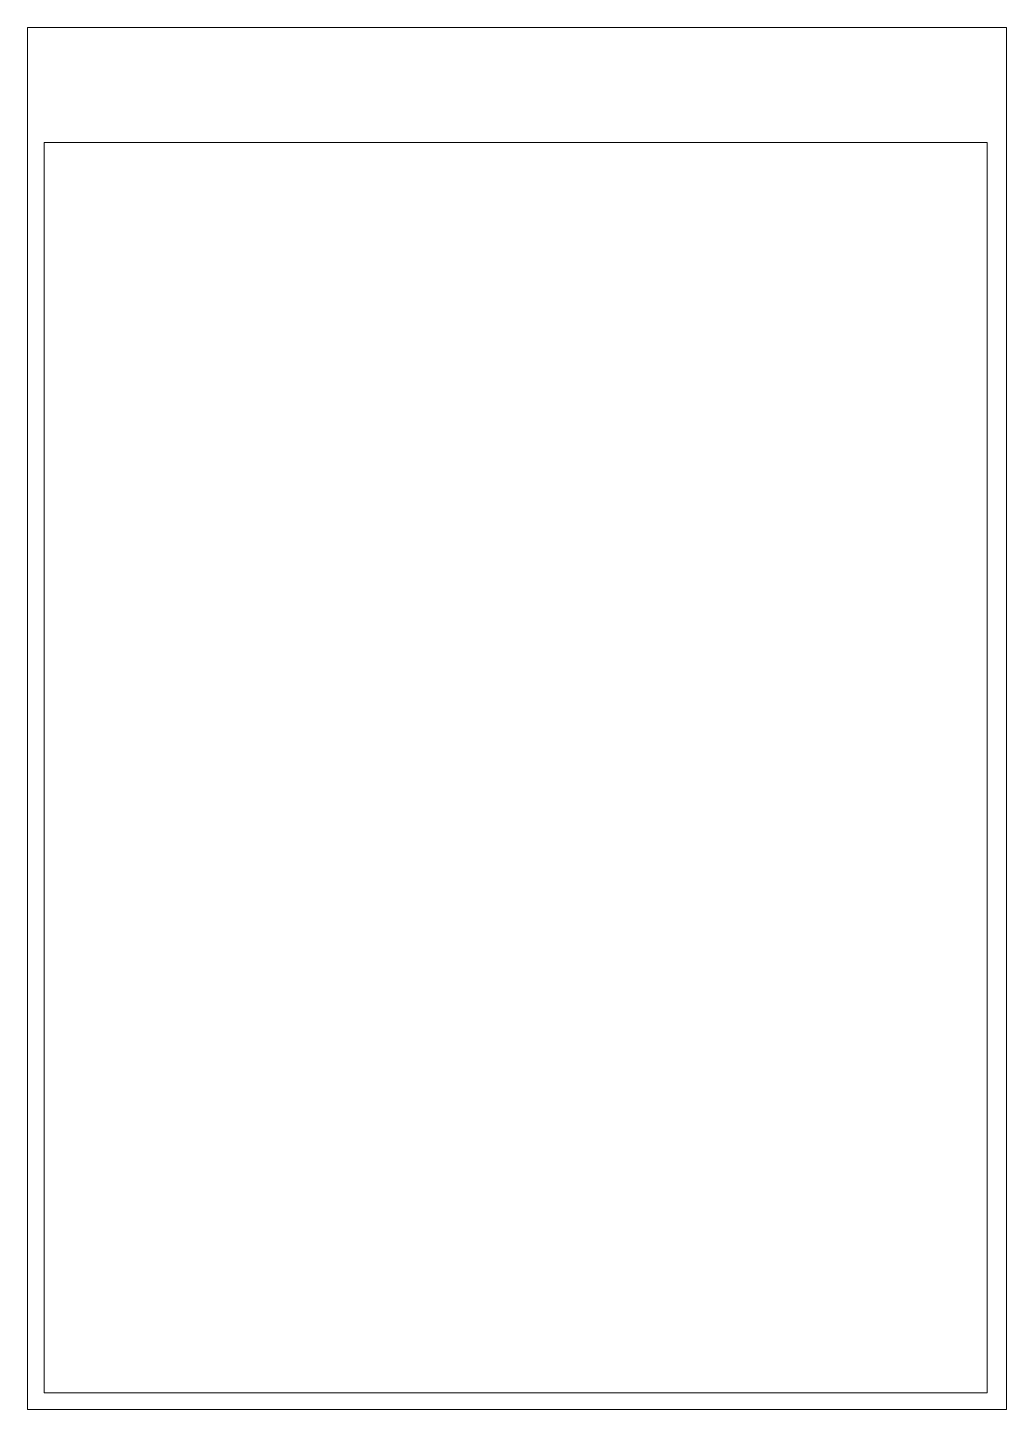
# Paper-space layout 'D-01_A3-2' of a CAD drawing. Header units: inches, sheet in millimetres. Extents: x -5 to 293, y -5 to 417.
import ezdxf

# ---------------------------------------------------------------- set-up
doc = ezdxf.new("R2010")
doc.units = ezdxf.units.IN
doc.header["$LTSCALE"] = 0.2
doc.header["$MEASUREMENT"] = 0
doc.layers.get('0').update_dxf_attribs({"lineweight": 5})
doc.layers.get('Defpoints').update_dxf_attribs({"lineweight": 13})

psp = doc.layouts.new('D-01_A3-2')

# ---------------------------------------------------------------- linework, layer by layer
psp.add_lwpolyline([(-5.01, -5.01), (293.46, -5.01), (293.46, 416.51), (-5.01, 416.51)], close=True)

# ---------------------------------------------------------------- viewports
at = {"layer": 'Defpoints'}
psp.add_viewport(center=(143.84, 190.75), size=(287.59, 381.526), view_center_point=(5876.21, 8301.6), view_height=39664.179, dxfattribs=at)

doc.saveas('drawing.dxf')
